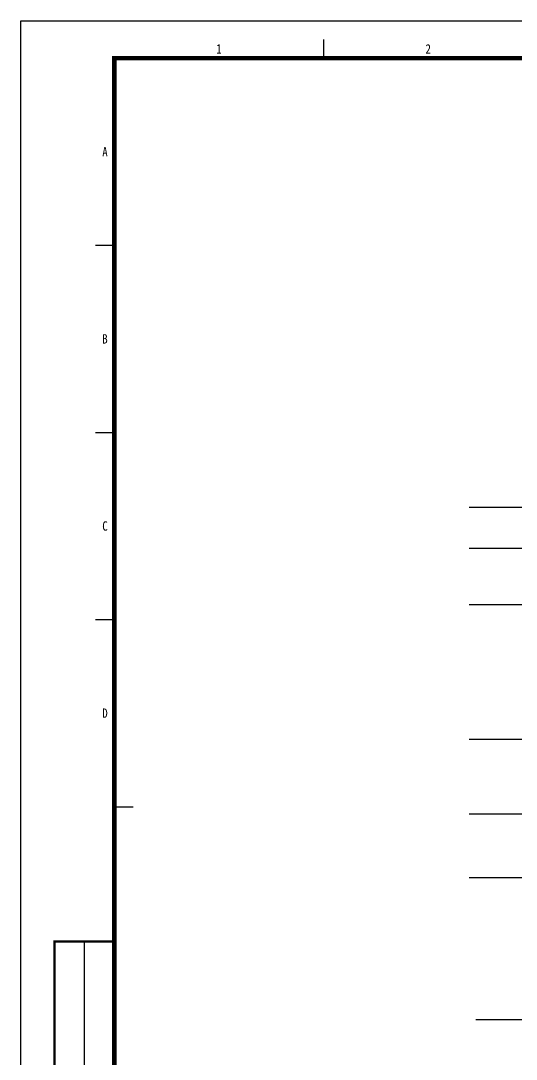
# Model space of a CAD drawing. Extents: x 95480 to 154880, y 32061 to 74061.
# Drawn here: x 95480 to 108716, y 46313 to 74061 of the extents above; entities that cross this region are included whole.
import ezdxf
from ezdxf.enums import TextEntityAlignment as Align

# ---------------------------------------------------------------- set-up
doc = ezdxf.new("R2010")
doc.units = 0
doc.header["$LTSCALE"] = 1000
doc.header["$MEASUREMENT"] = 0
doc.linetypes.add('DOTE', pattern=[2.42, 2, -0.2, 0.02, -0.2])
doc.layers.get('0').update_dxf_attribs({"linetype": 'CONTINUOUS'})
doc.layers.add('DOTE', color=250, linetype='DOTE')
doc.layers.add('图框', color=3, linetype='CONTINUOUS')
doc.styles.add('TKZ1', font='SIMHEI.TTF', dxfattribs={"width": 0.7})

# ---------------------------------------------------------------- blocks, each defined once
blk = doc.blocks.new('A$C49B85F7D')
at = {"layer": '图框'}
for p, q in [((0, 420), (594, 420)), ((0, 0), (0, 420)), ((80.9, 415), (80.9, 410)), ((20, 360), (25, 360)), ((20, 310), (25, 310)), ((20, 260), (25, 260)), ((25, 210), (30, 210)), ((9, 174), (25, 174)), ((9, 174), (25, 174)), ((17, 18), (17, 174))]:
    blk.add_line(p, q, dxfattribs=at)
at = {"layer": '图框', "const_width": 1.2}
blk.add_lwpolyline([(584, 410), (25, 410), (25, 10), (584, 10)], close=True, dxfattribs=at)
at = {"layer": '图框', "const_width": 0.6}
blk.add_lwpolyline([(25, 10), (9, 10), (9, 174), (25, 174)], dxfattribs=at)
at = {"layer": '图框', "style": 'TKZ1', "width": 0.85}
for s, p in [('1', (52.95, 412.5)), ('2', (108.85, 412.5)), ('A', (22.5, 385)), ('B', (22.5, 335)), ('C', (22.5, 285)), ('D', (22.5, 235))]:
    blk.add_text(s, height=2.5, dxfattribs=at).set_placement(p, align=Align.MIDDLE)

msp = doc.modelspace()

# ---------------------------------------------------------------- linework, layer by layer
at = {"layer": 'DOTE'}
for p, q in [((107456, 61066), (136256, 61066)), ((107456, 59966), (118256, 59966)), ((107456, 58466), (112256, 58466)), ((107456, 54866), (114056, 54866)), ((107456, 52866), (114056, 52866)), ((107456, 51166), (112856, 51166)), ((136256, 47366), (107456, 47366))]:
    msp.add_line(p, q, dxfattribs=at)

# ---------------------------------------------------------------- block references
at = {"xscale": 100, "yscale": 100, "zscale": 100}
msp.add_blockref('A$C49B85F7D', (95480, 32061), dxfattribs=at)

doc.saveas('drawing.dxf')
